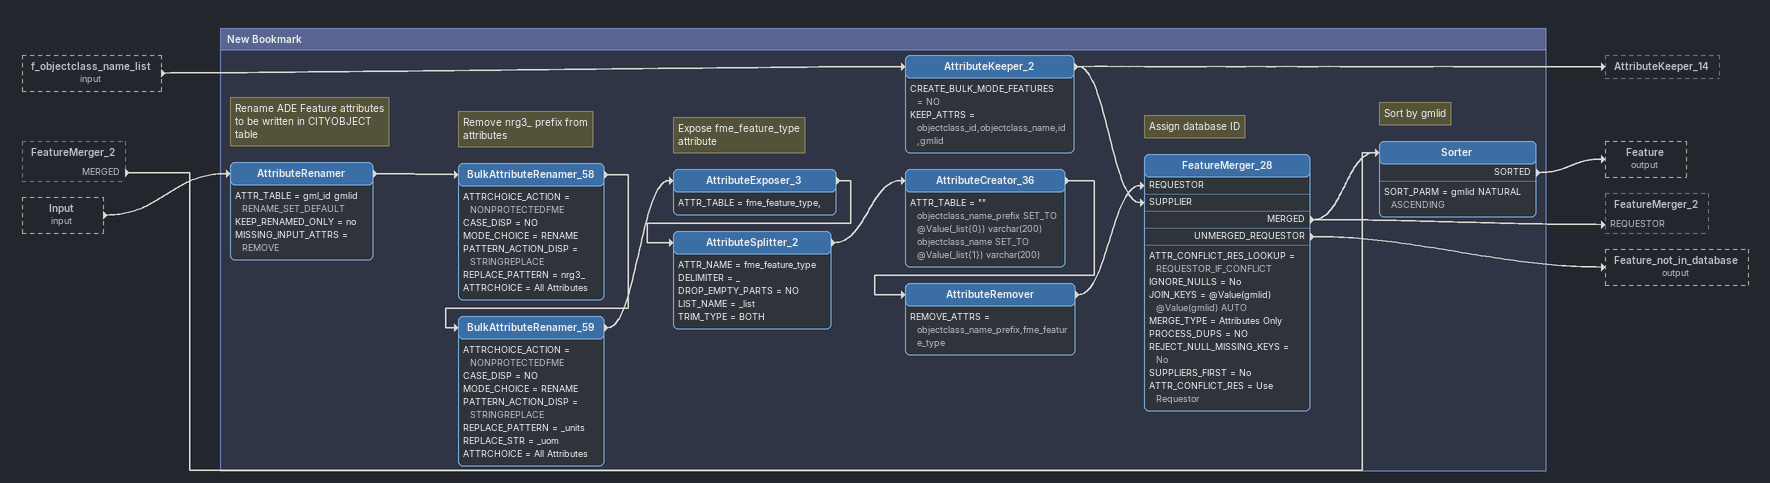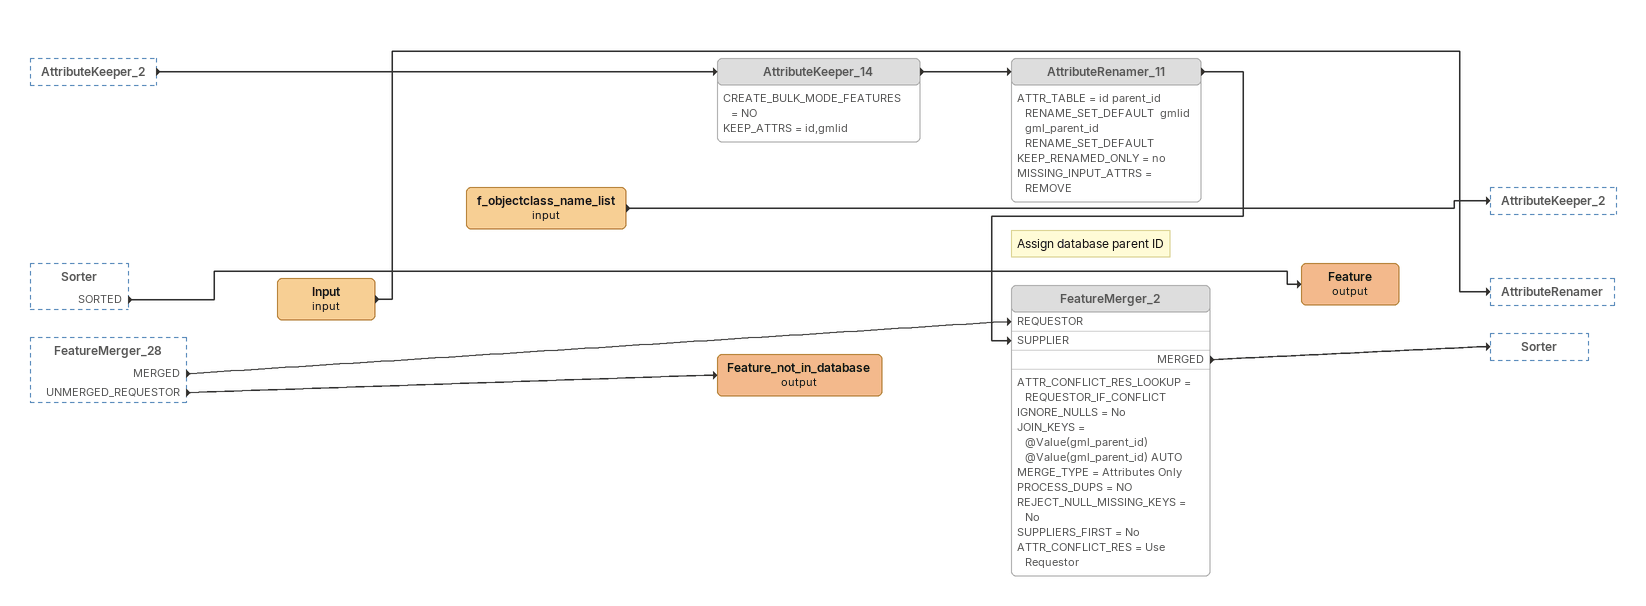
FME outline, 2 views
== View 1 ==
f_objectclass_name_list (input) [outside]
    -> AttributeKeeper_2
FeatureMerger_2 [outside]
    MERGED -> Sorter
Input (input) [outside]
    -> AttributeRenamer

Bookmark: New Bookmark
Note: Rename ADE Feature attributes to be written in CITYOBJECT table
AttributeRenamer
    ATTR_TABLE = gml_id gmlid RENAME_SET_DEFAULT
    KEEP_RENAMED_ONLY = no
    MISSING_INPUT_ATTRS = REMOVE
    -> BulkAttributeRenamer_58
Note: Remove nrg3_ prefix from attributes
BulkAttributeRenamer_58
    ATTRCHOICE_ACTION = NONPROTECTEDFME
    CASE_DISP = NO
    MODE_CHOICE = RENAME
    PATTERN_ACTION_DISP = STRINGREPLACE
    REPLACE_PATTERN = nrg3_
    ATTRCHOICE = All Attributes
    -> BulkAttributeRenamer_59
BulkAttributeRenamer_59
    ATTRCHOICE_ACTION = NONPROTECTEDFME
    CASE_DISP = NO
    MODE_CHOICE = RENAME
    PATTERN_ACTION_DISP = STRINGREPLACE
    REPLACE_PATTERN = _units
    REPLACE_STR = _uom
    ATTRCHOICE = All Attributes
    -> AttributeExposer_3
Note: Expose fme_feature_type attribute
AttributeExposer_3
    ATTR_TABLE = fme_feature_type,
    -> AttributeSplitter_2
AttributeSplitter_2
    ATTR_NAME = fme_feature_type
    DELIMITER = _
    DROP_EMPTY_PARTS = NO
    LIST_NAME = _list
    TRIM_TYPE = BOTH
    -> AttributeCreator_36
AttributeCreator_36
    ATTR_TABLE = "" objectclass_name_prefix SET_TO @Value(_list{0}) varchar(200)  objectclass_name SET_TO @Value(_list{1}) varchar(200)
    -> AttributeRemover
AttributeRemover
    REMOVE_ATTRS = objectclass_name_prefix,fme_feature_type
    -> FeatureMerger_28 [REQUESTOR]
AttributeKeeper_2
    CREATE_BULK_MODE_FEATURES = NO
    KEEP_ATTRS = objectclass_id,objectclass_name,id,gmlid
    -> FeatureMerger_28 [SUPPLIER]
    -> AttributeKeeper_14
Note: Assign database ID
FeatureMerger_28
    ATTR_CONFLICT_RES_LOOKUP = REQUESTOR_IF_CONFLICT
    IGNORE_NULLS = No
    JOIN_KEYS = @Value(gmlid) @Value(gmlid) AUTO
    MERGE_TYPE = Attributes Only
    PROCESS_DUPS = NO
    REJECT_NULL_MISSING_KEYS = No
    SUPPLIERS_FIRST = No
    ATTR_CONFLICT_RES = Use Requestor
    MERGED -> FeatureMerger_2 [REQUESTOR]
    MERGED -> Sorter
    UNMERGED_REQUESTOR -> Feature_not_in_database (output)
Note: Sort by gmlid
Sorter
    SORT_PARM = gmlid NATURAL ASCENDING
    SORTED -> Feature (output)

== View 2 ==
AttributeKeeper_2 [outside]
    -> AttributeKeeper_14
Sorter [outside]
    SORTED -> Feature (output)
FeatureMerger_28 [outside]
    MERGED -> FeatureMerger_2 [REQUESTOR]
    UNMERGED_REQUESTOR -> Feature_not_in_database (output)
Input (input)
    -> AttributeRenamer
f_objectclass_name_list (input)
    -> AttributeKeeper_2
AttributeKeeper_14 [off]
    CREATE_BULK_MODE_FEATURES = NO
    KEEP_ATTRS = id,gmlid
    -> AttributeRenamer_11
AttributeRenamer_11 [off]
    ATTR_TABLE = id parent_id RENAME_SET_DEFAULT  gmlid gml_parent_id RENAME_SET_DEFAULT
    KEEP_RENAMED_ONLY = no
    MISSING_INPUT_ATTRS = REMOVE
    -> FeatureMerger_2 [SUPPLIER]
Note: Assign database parent ID
FeatureMerger_2 [off]
    ATTR_CONFLICT_RES_LOOKUP = REQUESTOR_IF_CONFLICT
    IGNORE_NULLS = No
    JOIN_KEYS = @Value(gml_parent_id) @Value(gml_parent_id) AUTO
    MERGE_TYPE = Attributes Only
    PROCESS_DUPS = NO
    REJECT_NULL_MISSING_KEYS = No
    SUPPLIERS_FIRST = No
    ATTR_CONFLICT_RES = Use Requestor
    MERGED -> Sorter
Feature (output)
Feature_not_in_database (output)
